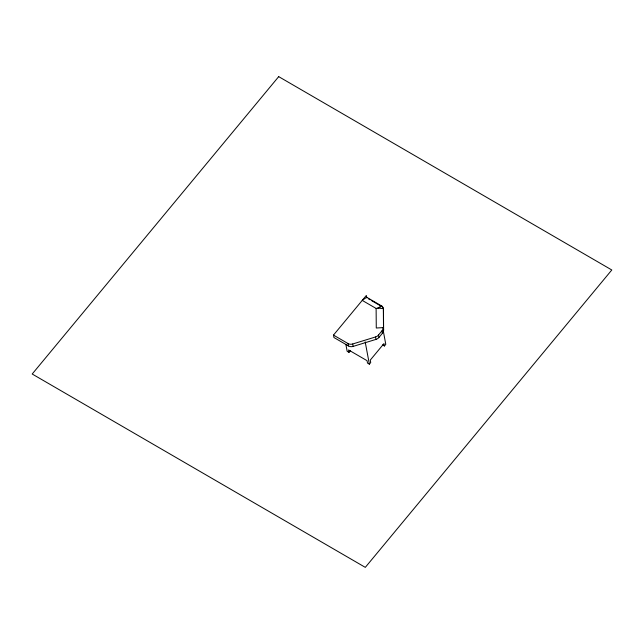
<?xml version="1.0" encoding="UTF-8"?>
<svg xmlns="http://www.w3.org/2000/svg" width="644" height="644" viewBox="0 0 644 644"><rect width="100%" height="100%" fill="white"/><g stroke="black" fill="none" stroke-linecap="round" stroke-linejoin="round"><path stroke-width="0.97" d="M382.939 307.784A5.394 4.564 -10.6 0 1 383.446 309.064L383.623 330.042A6.19 5.232 -10.6 0 1 382.415 333.27L378.954 337.448A5.82 4.919 -10.6 0 1 375.959 339.396L353.129 346.408A5.329 4.508 -10.6 0 1 348.46 345.949L333.938 337.52L333.479 335.097L366.347 295.443L366.798 297.866M345.884 344.492L347.148 351.278L349 352.357L350.368 350.698M333.479 335.097L348.002 343.526A5.329 4.508 -10.6 0 0 352.679 343.985L375.508 336.973A5.82 4.919 -10.6 0 0 378.503 335.025L381.964 330.847A6.19 5.232 -10.6 0 0 383.172 327.619L376.273 328.013L376.12 308.452L362.242 300.402L366.686 297.262L381.9 306.117A5.394 4.564 -10.6 0 1 383.333 308.452L383.47 309.225M349 352.357L348.549 349.934L367.056 360.672L367.507 363.095L369.358 364.166L370.727 362.516L370.276 360.093L383.969 343.574L384.42 345.997L385.788 344.347L383.252 330.774M376.12 308.452L378.165 308.025L381.755 306.005L382.013 306.721M380.467 306.802L377.778 308.098L383.357 308.621L383.51 329.438M368.473 298.84L370.147 299.814M371.821 300.78L380.193 305.642M382.568 344.918L384.42 345.997M383.172 327.619L383.623 330.042M381.964 330.847L382.415 333.27M378.503 335.025L378.954 337.448M375.508 336.973L375.959 339.396M365.188 341.875L369.358 364.166M352.679 343.985L353.129 346.408M348.002 343.526L348.46 345.949M382.367 307.043A5.394 4.564 -10.6 0 1 382.673 307.405M278.699 76.636L32.2 374.019L365.301 567.364L611.8 269.981L278.699 76.636"/></g></svg>
